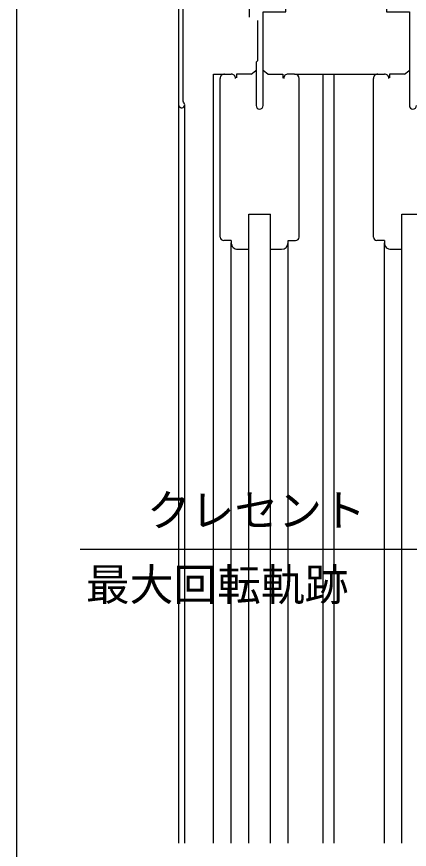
# Model space of a CAD drawing. Units: millimetres, scale not verified. Extents: x -525 to 525, y -780 to 776.
# Drawn here: x -525 to -435.3, y 180.2 to 370.2 of the extents above; entities that cross this region are included whole.
import ezdxf
from ezdxf.enums import TextEntityAlignment as Align

# ---------------------------------------------------------------- set-up
doc = ezdxf.new("R2010")
doc.units = ezdxf.units.MM
doc.header["$LTSCALE"] = 4
for name, color, linetype in [('0-2_YKK_11', 7, 'Continuous'), ('0-3_YKK_11E', 7, 'Continuous'), ('0-4_YKK_12', 2, 'Continuous'), ('0-5_YKK_13', 4, 'Continuous'), ('0-7_YKK_D', 6, 'Continuous'), ('0-8_YKK_ZWAK', 7, 'Continuous')]:
    doc.layers.add(name, color=color, linetype=linetype)
doc.styles.add('ＭＳ ゴシック', font='')
doc.styles.get('ＭＳ ゴシック').set_extended_font_data('MS Gothic')

msp = doc.modelspace()

# ---------------------------------------------------------------- linework, layer by layer
at = {"layer": '0-2_YKK_11'}
for p, q in [((-471.9, 375.1), (-471.9, 370.1)), ((-488, 373.584), (-488, 350.1)), ((-470, 369.284), (-470, 360.1))]:
    msp.add_line(p, q, dxfattribs=at)
for points in [[(-486.88, 350.66), (-487, 350.9), (-487, 373.584), (-475.208, 374.616)], [(-468.7, 349.9), (-468.7, 371.3), (-463.5, 371.3), (-463.5, 372.1), (-466.2, 372.1), (-466.2, 375.1), (-437.8, 375.1), (-437.8, 372.1), (-440.5, 372.1), (-440.5, 371.3), (-435.3, 371.3), (-435.3, 349.9)], [(-470, 360.1), (-470.3, 359.8), (-470.3, 349.9)]]:
    msp.add_lwpolyline(points, dxfattribs=at)
for centre, radius, start, end in [((-487.3, 350.1), 0.7, 179.99876, 53.12734), ((-469.5, 349.9), 0.8, 179.99893, 359.99889), ((-434.5, 349.9), 0.8, 180.00002, 0)]:
    msp.add_arc(centre, radius, start, end, dxfattribs=at)
at = {"layer": '0-3_YKK_11E'}
for p, q in [((-478.5, 319.9), (-478.5, 356.1)), ((-477.5, 357.1), (-476, 357.1)), ((-461.5, 357.1), (-463, 357.1)), ((-460.5, 319.9), (-460.5, 356.1)), ((-443.5, 319.9), (-443.5, 356.1)), ((-442.5, 357.1), (-441, 357.1)), ((-476, 319.1), (-477.7, 319.1)), ((-463, 319.1), (-461.3, 319.1)), ((-441, 319.1), (-442.7, 319.1))]:
    msp.add_line(p, q, dxfattribs=at)
for centre, radius, start, end in [((-477.5, 356.1), 1, 89.99998, 180.00002), ((-476, 356.1), 1, 359.99912, 89.99998), ((-463, 356.1), 1, 89.99998, 180.00002), ((-461.5, 356.1), 1, 0, 89.99998), ((-442.5, 356.1), 1, 89.99998, 180.00002), ((-441, 356.1), 1, 359.99912, 89.99998), ((-477.7, 319.9), 0.8, 180.00002, 270), ((-461.3, 319.9), 0.8, 270, 0), ((-442.7, 319.9), 0.8, 180.00002, 270)]:
    msp.add_arc(centre, radius, start, end, dxfattribs=at)
at = {"layer": '0-4_YKK_12'}
for p, q in [((-488, 376.5), (-488, 181.6)), ((-480, 181.6), (-480, 357.1)), ((-480, 357.1), (-477.5, 357.1)), ((-461.5, 357.1), (-442.5, 357.1)), ((-455, 181.6), (-455, 357.1)), ((-452.5, 181.6), (-452.5, 357.1)), ((-486.6, 181.6), (-486.6, 349.988)), ((-467, 181.6), (-467, 325.1)), ((-476, 181.6), (-476, 318.6)), ((-463, 181.6), (-463, 318.6)), ((-441, 181.6), (-441, 318.6))]:
    msp.add_line(p, q, dxfattribs=at)
for points in [[(-472, 181.6), (-472, 325.1), (-467, 325.1)], [(-437.001, 181.6), (-437, 325.1), (-432, 325.1)]]:
    msp.add_lwpolyline(points, dxfattribs=at)
at = {"layer": '0-5_YKK_13'}
for p, q in [((-471.4, 357.1), (-470.413, 357.843)), ((-467.6, 357.1), (-468.588, 357.843)), ((-436.4, 357.1), (-435.413, 357.843)), ((-474.8, 357.1), (-474.8, 356.265)), ((-471.4, 357.1), (-474.8, 357.1)), ((-467.6, 357.1), (-464.2, 357.1)), ((-464.2, 357.1), (-464.2, 356.151)), ((-436.4, 357.1), (-439.8, 357.1)), ((-439.8, 357.1), (-439.8, 356.265)), ((-476, 319.1), (-476, 318.6)), ((-463, 318.6), (-463, 319.1)), ((-441, 319.1), (-441, 318.6)), ((-474.5, 317.1), (-472, 317.1)), ((-467, 317.1), (-464.5, 317.1)), ((-439.5, 317.1), (-437, 317.1))]:
    msp.add_line(p, q, dxfattribs=at)
for centre, radius, start, end in [((-470.375, 357.778), 0.075, 5.45424, 119.99976), ((-468.625, 357.778), 0.075, 60.00024, 184.24143), ((-435.375, 357.778), 0.075, 0.41892, 119.99976), ((-474.5, 318.6), 1.5, 179.99942, 270), ((-464.5, 318.6), 1.5, 270, 360), ((-439.5, 318.6), 1.5, 179.99942, 270)]:
    msp.add_arc(centre, radius, start, end, dxfattribs=at)
at = {"layer": '0-7_YKK_D'}
msp.add_lwpolyline([(-381.204, 248.6), (-418, 248.6), (-510.516, 248.6)], dxfattribs=at)
at = {"layer": '0-8_YKK_ZWAK'}
msp.add_line((-525, 750.1), (-525, -779.9), dxfattribs=at)

# ---------------------------------------------------------------- texts
at = {"layer": '0-7_YKK_D', "style": 'ＭＳ ゴシック'}
for s, p in [('クレセント', (-495.249, 251.68)), ('最大回転軌跡', (-509.198, 234.725))]:
    msp.add_text(s, height=7.331, dxfattribs=at).set_placement(p, align=Align.BOTTOM_LEFT)

doc.saveas('drawing.dxf')
